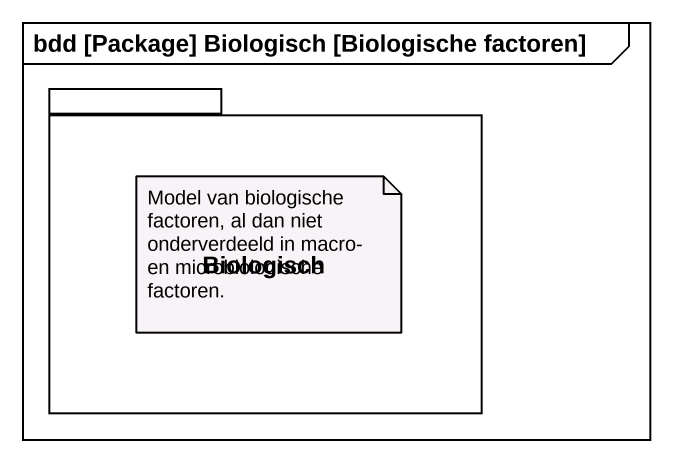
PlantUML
@startuml
mainframe bdd [Package] Biologisch [Biologische factoren]
package Biologisch {
}
note as N1
  Model van biologische factoren, al dan niet onderverdeeld in macro- en microbiologische factoren.
end note
@enduml
